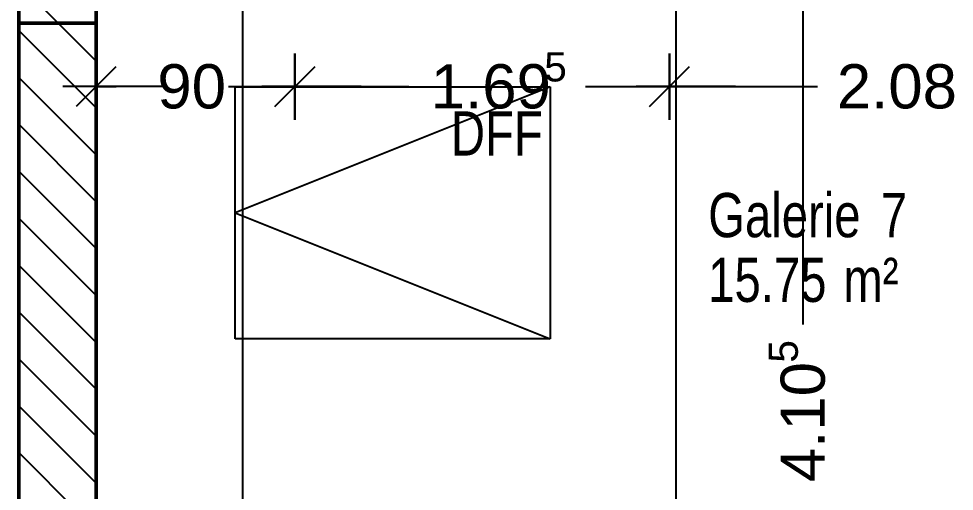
# Model space of a CAD drawing. Extents: x 0 to 756, y -25 to 420.
# Drawn here: x 113.6 to 198.3, y 190.8 to 233.6 of the extents above; entities that cross this region are included whole.
import ezdxf
from ezdxf.lldxf.tags import DXFTag

# ---------------------------------------------------------------- set-up
doc = ezdxf.new("R2010")
doc.units = 0
doc.layers.get('0').update_dxf_attribs({"lineweight": 25})
doc.layers.get('DEFPOINTS').update_dxf_attribs({"lineweight": 25})
for name, color, linetype, lineweight in [('A_Aussenwand', 7, 'Continuous', 25), ('ALLGEMEIN01', 7, 'Continuous', 13), ('ALLGEMEIN03', 7, 'Continuous', 25), ('PFOSTEN__ST_TZEN', 7, 'Continuous', 13), ('RAUMBEZEICHNUNG', 7, 'Continuous', 13), ('Standard', 7, 'Continuous', 25), ('WAND_HOLZ_TRAGEND', 7, 'Continuous', 13), ('WOHNFL_CHE-ROHBAU', 7, 'Continuous', 13)]:
    doc.layers.add(name, color=color, linetype=linetype, lineweight=lineweight)
doc.layers.add('A_Dach', color=1, linetype='Continuous', lineweight=25, true_color=0xff0000)
doc.styles.get("Standard").update_dxf_attribs({"font": 'arial.ttf'})
tags = doc.linetypes.add('VERDECKT2_S2', pattern=[0.27, 0.2, -0.07]).pattern_tags.tags
tags[6:7] = [DXFTag(74, 4), DXFTag(75, 0), DXFTag(340, '0'), DXFTag(46, 1.0), DXFTag(50, 0.0), DXFTag(44, 0.0), DXFTag(45, 0.0)]
tags[4:5] = [DXFTag(74, 4), DXFTag(75, 0), DXFTag(340, '0'), DXFTag(46, 1.0), DXFTag(50, 0.0), DXFTag(44, 0.0), DXFTag(45, 0.0)]

# ---------------------------------------------------------------- blocks, each defined once
blk = doc.blocks.new('Referenz-A0T78PG4OY')
at = {"layer": 'ALLGEMEIN01', "color": 0, "linetype": 'VERDECKT2_S2', "lineweight": -2, "ltscale": 0.25}
for p, q in [((133.815, 414.475), (133.815, 5.763)), ((173.067, 414.475), (173.067, 5.763))]:
    blk.add_line(p, q, dxfattribs=at)
at = {"layer": 'ALLGEMEIN03', "color": 0, "linetype": 'VERDECKT2_S2', "lineweight": -2, "ltscale": 0.25}
for p, q in [((133.167, 227.41), (161.679, 227.41)), ((133.167, 204.61), (133.167, 227.41)), ((161.679, 227.41), (133.167, 216.01)), ((161.679, 227.41), (161.679, 204.61)), ((133.167, 216.01), (161.679, 204.61)), ((161.679, 204.61), (133.167, 204.61))]:
    blk.add_line(p, q, dxfattribs=at)
at = {"layer": 'DEFPOINTS', "color": 0, "linetype": 'Continuous', "lineweight": -2, "ltscale": 0.25}
for p, q in [((120.567, 227.437), (120.567, 227.437)), ((133.167, 227.41), (133.167, 227.41)), ((133.167, 227.41), (133.167, 227.41)), ((138.567, 227.437), (138.567, 227.437)), ((172.467, 227.437), (172.467, 227.437)), ((133.167, 204.61), (133.167, 204.61)), ((133.167, 204.61), (133.167, 204.61))]:
    blk.add_line(p, q, dxfattribs=at)
at = {"layer": 'Standard', "color": 0, "lineweight": -2}
for p, q in [((184.57, 231.868), (184.57, 240.868)), ((184.57, 205.93), (184.57, 237.868)), ((120.567, 230.437), (120.567, 224.437)), ((138.567, 224.437), (138.567, 230.437)), ((138.567, 230.437), (138.567, 224.437)), ((172.467, 224.437), (172.467, 230.437)), ((172.467, 230.437), (172.467, 224.437)), ((122.367, 229.237), (118.767, 225.637)), ((136.767, 225.637), (140.367, 229.237)), ((140.367, 229.237), (136.767, 225.637)), ((170.667, 225.637), (174.267, 229.237)), ((174.267, 229.237), (170.667, 225.637)), ((126.567, 227.437), (117.567, 227.437)), ((120.567, 227.437), (122.378, 227.437)), ((132.567, 227.437), (141.567, 227.437)), ((144.567, 227.437), (135.567, 227.437)), ((135.578, 227.437), (138.567, 227.437)), ((138.567, 227.437), (148.877, 227.437)), ((164.877, 227.437), (172.467, 227.437)), ((166.467, 227.437), (175.467, 227.437)), ((178.467, 227.437), (169.467, 227.437)), ((172.467, 227.437), (185.863, 227.437))]:
    blk.add_line(p, q, dxfattribs=at)
at = {"layer": 'WAND_HOLZ_TRAGEND', "color": 0, "lineweight": 50}
for p, q in [((113.567, 386.168), (113.567, 233.168)), ((113.567, 233.168), (113.567, 386.168)), ((120.567, 233.168), (120.567, 386.168)), ((120.567, 386.168), (120.567, 233.168)), ((113.567, 233.168), (113.567, 33.11)), ((120.567, 233.168), (113.567, 233.168)), ((113.567, 33.11), (113.567, 233.168)), ((113.567, 233.168), (120.567, 233.168)), ((113.567, 233.168), (113.567, 233.168)), ((113.567, 233.168), (120.567, 233.168)), ((120.567, 233.168), (113.567, 233.168)), ((113.567, 233.168), (113.567, 233.168)), ((120.567, 33.11), (120.567, 233.168)), ((120.567, 233.168), (120.567, 33.11)), ((120.567, 233.168), (120.567, 233.168)), ((120.567, 233.168), (120.567, 233.168))]:
    blk.add_line(p, q, dxfattribs=at)
at = {"layer": 'PFOSTEN__ST_TZEN', "color": 0, "lineweight": -2, "insert": (152.689, 225.205), "char_height": 4, "attachment_point": 1}
blk.add_mtext('{\\W0.8;\\fPosterama Text Light;DFF}', dxfattribs=at)
at = {"layer": 'RAUMBEZEICHNUNG', "color": 0, "linetype": 'Continuous', "ltscale": 0.13, "char_height": 4, "attachment_point": 1}
for s, insert in [('{\\W0.8;\\fPosterama Text Light;Galerie}', (175.983, 217.816)), ('{\\W0.8;\\fPosterama Text Light;7}', (191.606, 217.816))]:
    blk.add_mtext(s, dxfattribs=dict(at, insert=insert))
at = {"layer": 'Standard', "color": 0, "lineweight": -2, "attachment_point": 1}
for s, insert, char_height in [('{\\fArial;5}', (161.135, 230.549), 2.64), ('{\\fArial;90}', (126.119, 229.469), 4), ('{\\fArial;1.69}', (150.869, 229.469), 4), ('{\\fArial;2.08}', (187.627, 229.469), 4)]:
    blk.add_mtext(s, dxfattribs=dict(at, insert=insert, char_height=char_height))
at = {"layer": 'Standard', "color": 0, "lineweight": -2, "attachment_point": 1, "rotation": 90}
for s, insert, char_height in [('{\\fArial;5}', (181.458, 202.46), 2.64), ('{\\fArial;4.10}', (182.538, 191.65), 4)]:
    blk.add_mtext(s, dxfattribs=dict(at, insert=insert, char_height=char_height))
at = {"layer": 'WOHNFL_CHE-ROHBAU', "color": 0, "linetype": 'Continuous', "ltscale": 0.13, "char_height": 4, "attachment_point": 1}
for s, insert in [('{\\W0.8;\\fPosterama Text Light;15.75}', (175.983, 211.961)), ('{\\W0.8;\\fPosterama Text Light;m²}', (188.217, 211.961))]:
    blk.add_mtext(s, dxfattribs=dict(at, insert=insert))
blk = doc.blocks.new('Wand-A0T78PGMOY', base_point=(113.567, 33.11))
at = {"color": 0, "linetype": 'ByBlock', "lineweight": -2, "ltscale": 0.25}
for p, q in [((113.567, 33.11), (113.567, 393.168)), ((120.567, 155.768), (120.567, 269.168))]:
    blk.add_line(p, q, dxfattribs=at)
at = {"color": 0, "lineweight": -2}
for p, q in [((120.567, 229.757), (113.567, 236.757)), ((120.567, 225.515), (113.567, 232.515)), ((120.567, 221.272), (113.567, 228.272)), ((120.567, 217.029), (113.567, 224.029)), ((120.567, 212.787), (113.567, 219.787)), ((120.567, 208.544), (113.567, 215.544)), ((120.567, 204.301), (113.567, 211.301)), ((120.567, 200.059), (113.567, 207.059)), ((120.567, 195.816), (113.567, 202.816)), ((120.567, 191.573), (113.567, 198.573)), ((120.567, 187.331), (113.567, 194.331))]:
    blk.add_line(p, q, dxfattribs=at)
blk = doc.blocks.new('Dachfläche-A0T78PH0OY', base_point=(113.567, 33.11))
at = {"color": 0, "linetype": 'ByBlock', "lineweight": -2, "ltscale": 0.25}
blk.add_line((113.567, 33.11), (113.567, 393.168), dxfattribs=at)

msp = doc.modelspace()

# ---------------------------------------------------------------- block references
at = {"color": 8, "lineweight": 25, "ltscale": 0.25, "true_color": 0x808080}
msp.add_blockref('Referenz-A0T78PG4OY', (0, 0), dxfattribs=at)
at = {"layer": 'A_Aussenwand', "ltscale": 0.25}
msp.add_blockref('Wand-A0T78PGMOY', (113.567, 33.11), dxfattribs=at)
at = {"layer": 'A_Dach', "ltscale": 0.25}
msp.add_blockref('Dachfläche-A0T78PH0OY', (113.567, 33.11), dxfattribs=at)

doc.saveas('drawing.dxf')
